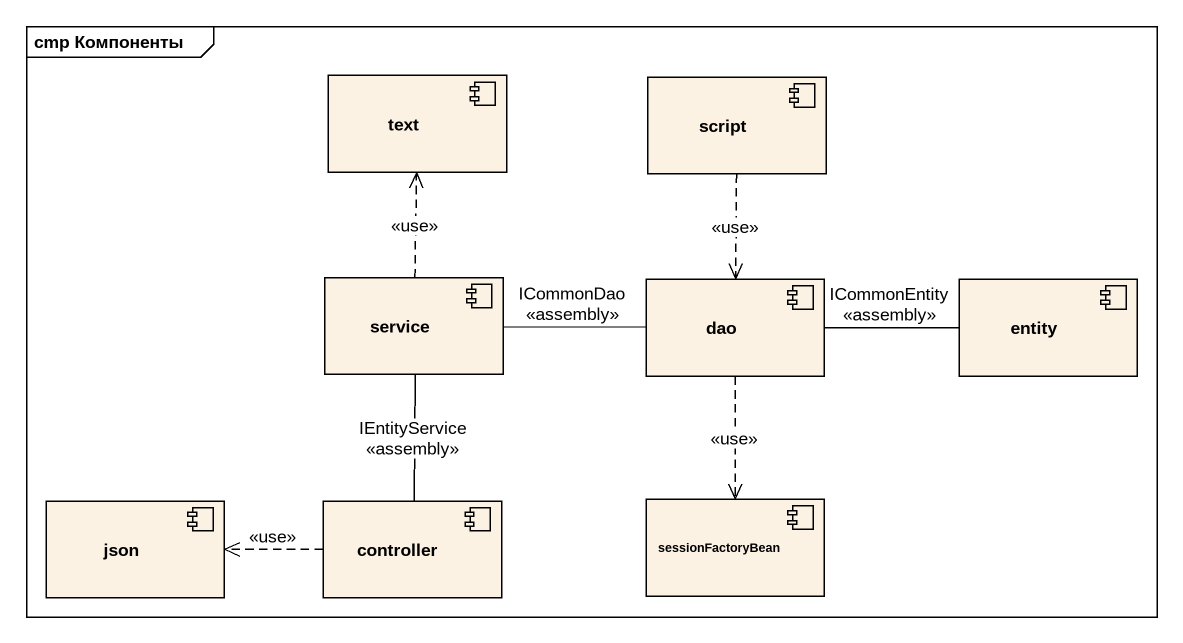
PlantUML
@startuml
mainframe cmp Компоненты
component text
component script
component service
component dao
component "entity" as entity_
component "json" as json_
component controller
component sessionFactoryBean
script ..> dao : <<use>>
service .up.> text : <<use>>
service -right- dao : ICommonDao\n<<assembly>>
dao -right- entity_ : ICommonEntity\n<<assembly>>
dao ..> sessionFactoryBean : <<use>>
controller -up- service : IEntityService\n<<assembly>>
controller .left.> json_ : <<use>>
@enduml
